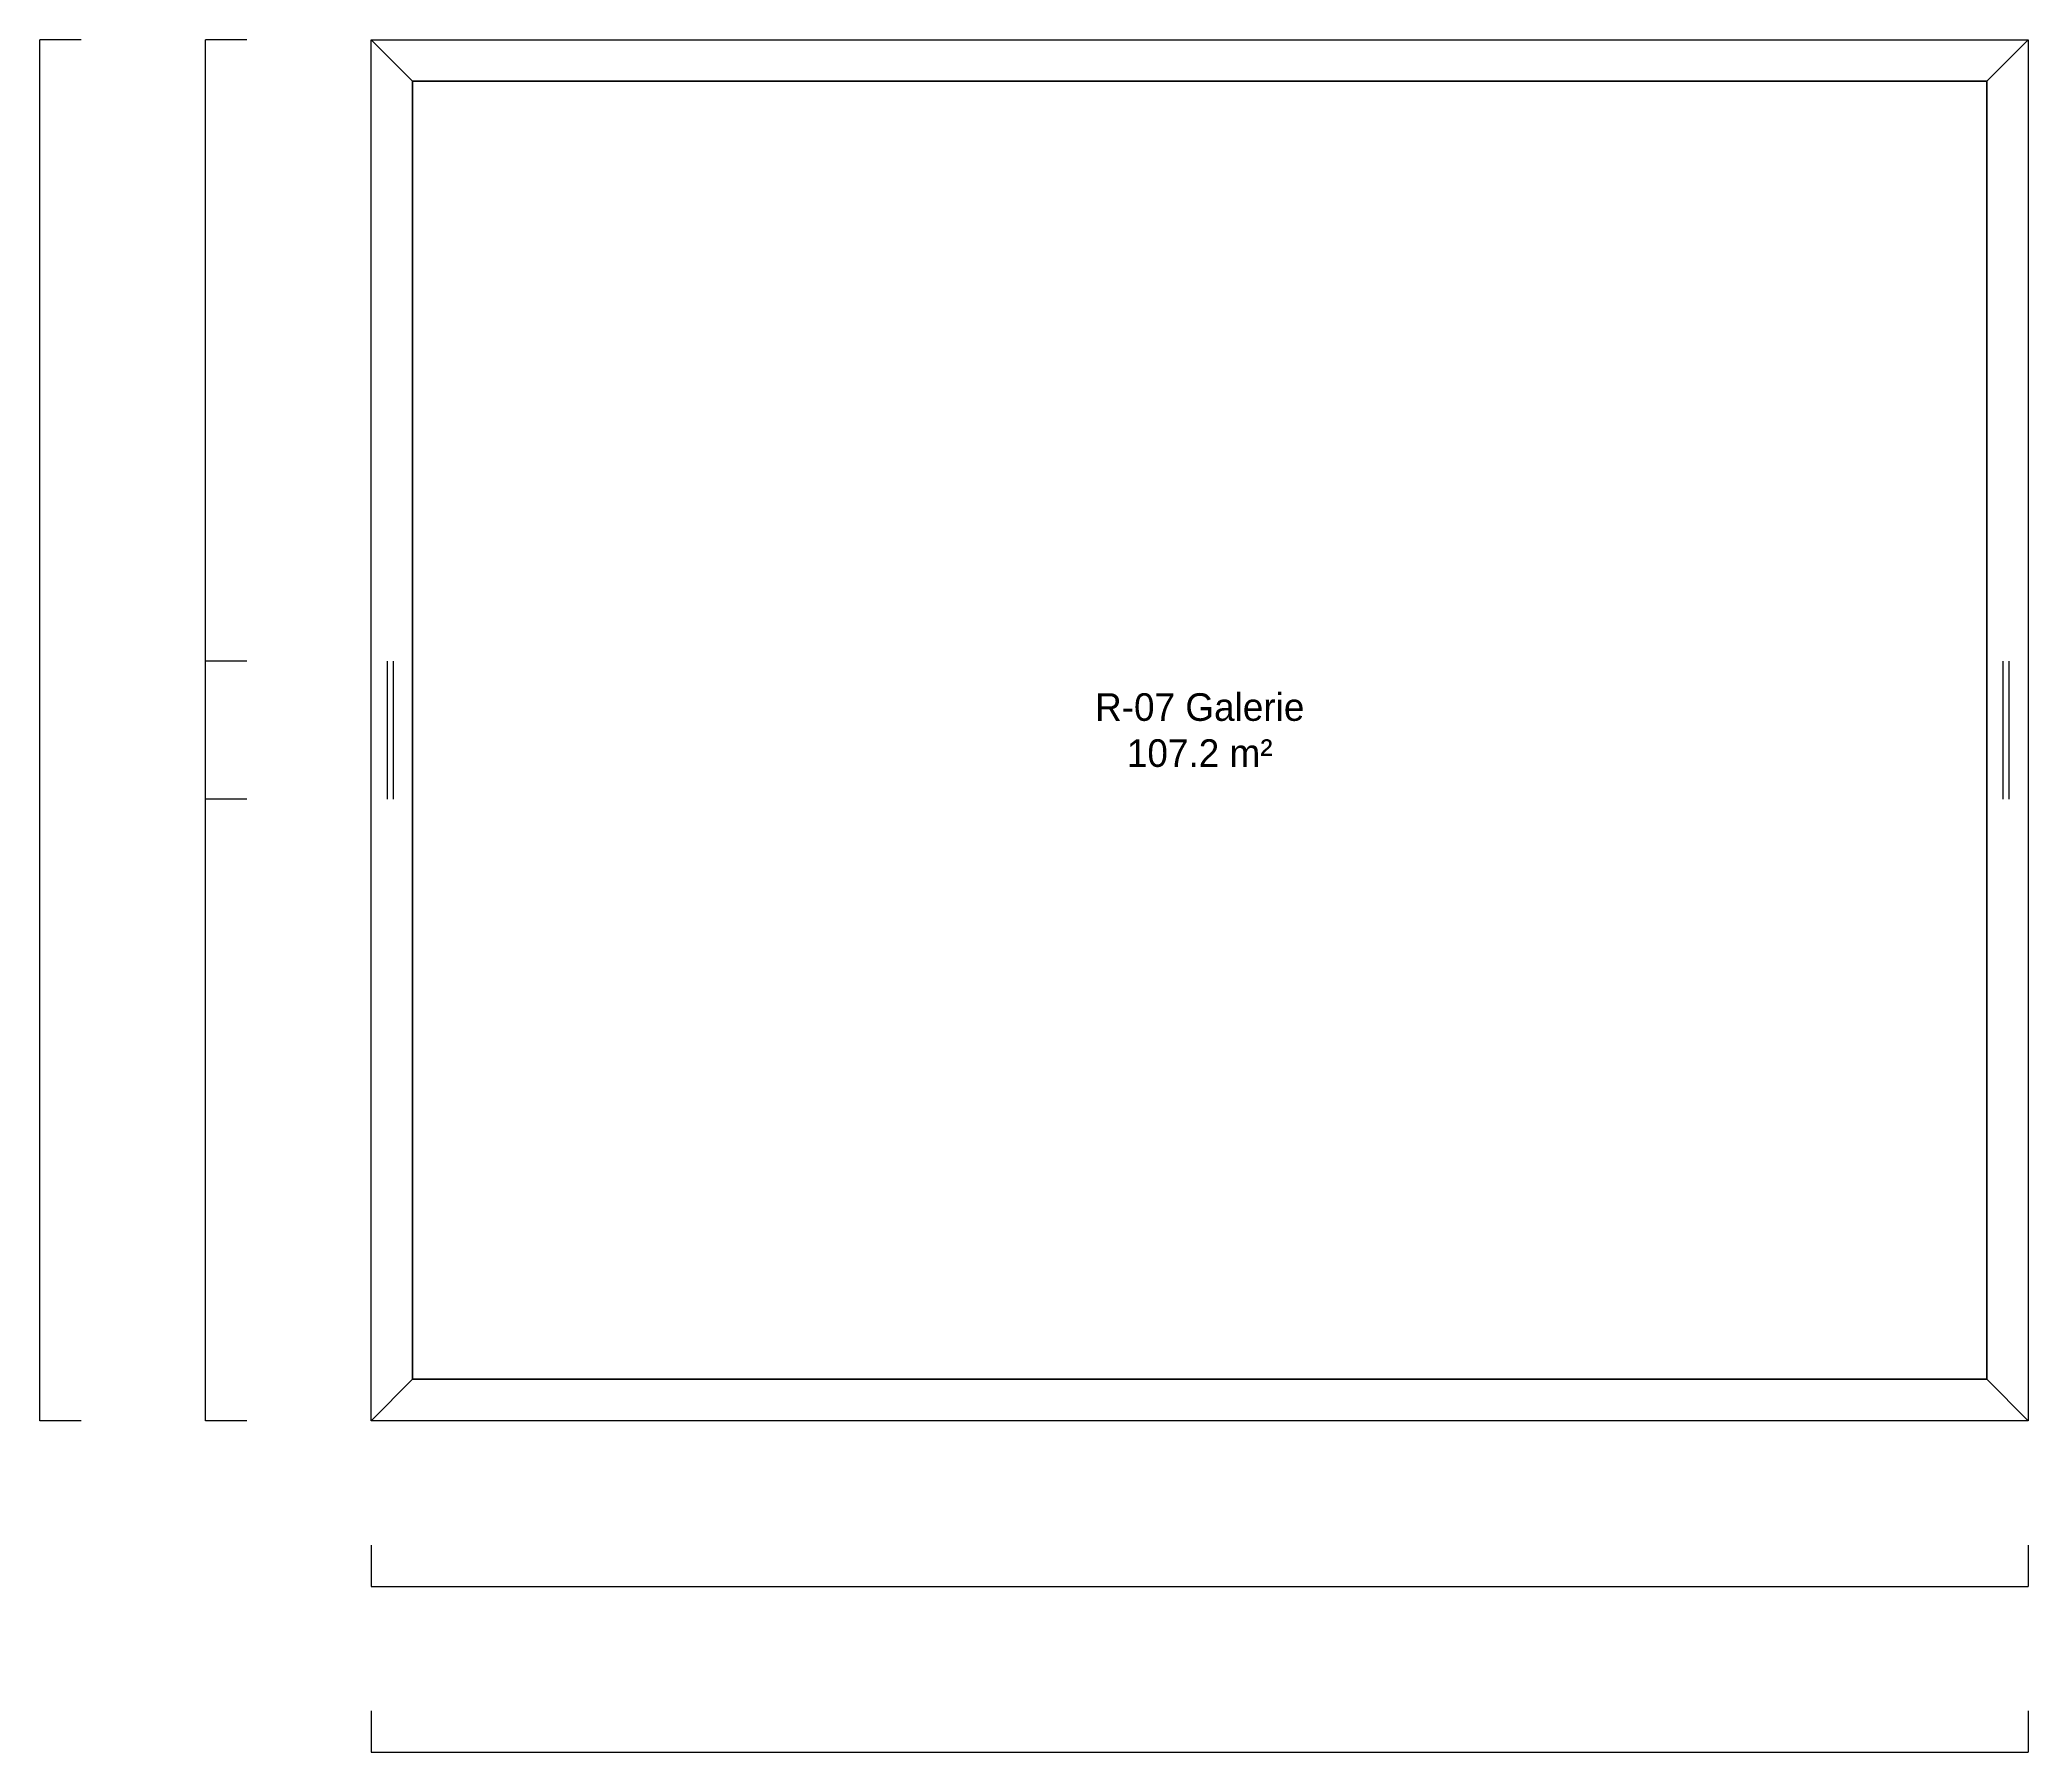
# Model space of a CAD drawing. Header units: millimetres. Extents: x -2400 to 12000, y -2400 to 10000.
import ezdxf

# ---------------------------------------------------------------- set-up
doc = ezdxf.new("R2010")
doc.units = ezdxf.units.MM
for name, color, linetype in [('A-ANNO-DIMS', 1, 'Continuous'), ('A-AREA', 8, 'Continuous'), ('A-AREA-IDEN', 2, 'Continuous'), ('A-GLAZ', 5, 'Continuous'), ('A-WALL', 7, 'Continuous')]:
    doc.layers.add(name, color=color, linetype=linetype)
doc.styles.add('OpenSansCondensed-Light', font='OpenSansCondensed-Light.ttf')
doc.dimstyles.new('EZDXF', dxfattribs={"dimtxt": 0.25, "dimasz": 0.175, "dimexe": 0.375, "dimexo": 0.125, "dimgap": 0.1, "dimtad": 1, "dimlfac": 100, "dimzin": 12, "dimdsep": 46, "dimtxsty": 'OpenSansCondensed-Light', "dimblk": 'ARCHTICK', "dimcen": 2.5, "dimazin": 3, "dimtfac": 0.5, "dimtmove": 2, "dimatfit": 3})

# ---------------------------------------------------------------- blocks, each defined once
blk = doc.blocks.new('_ARCHTICK')
at = {"color": 0, "linetype": 'BYBLOCK', "const_width": 0.15}
blk.add_lwpolyline([(-0.5, -0.5), (0.5, 0.5)], dxfattribs=at)

msp = doc.modelspace()

# ---------------------------------------------------------------- linework, layer by layer
at = {"layer": 'A-AREA'}
msp.add_lwpolyline([(300, 300), (300, 5000), (300, 9700), (11700, 9700), (11700, 5000), (11700, 300), (300, 300)], close=True, dxfattribs=at)
at = {"layer": 'A-GLAZ'}
for p, q in [((117.5, 4500), (117.5, 5500)), ((162.5, 4500), (162.5, 5500)), ((11817.5, 4500), (11817.5, 5500)), ((11862.5, 4500), (11862.5, 5500))]:
    msp.add_line(p, q, dxfattribs=at)
at = {"layer": 'A-WALL'}
for points in [[(0, 4559.03937), (0, 4571.13569), (0, 4584.26519), (0, 4598.39623), (0, 4613.49477), (0, 4629.52444), (0, 4646.44661), (0, 4664.22052), (0, 4682.80336), (0, 4702.15035), (0, 4722.21488), (0, 4742.94863), (0, 4764.30163), (0, 4786.22245), (0, 4808.65828), (0, 4831.55507), (0, 4854.85766), (0, 4878.50991), (0, 4902.45484), (0, 4926.63476), (0, 4950.99143), (0, 4975.46616), (0, 5000), (0, 5024.53384), (0, 5049.00857), (0, 5073.36524), (0, 5097.54516), (0, 5121.49009), (0, 5145.14234), (0, 5168.44493), (0, 5191.34172), (0, 5213.77755), (0, 5235.69837), (0, 5257.05137), (0, 5277.78512), (0, 5297.84965), (0, 5317.19664), (0, 5335.77948), (0, 5353.55339), (0, 5370.47556), (0, 5386.50523), (0, 5401.60377), (0, 5415.73481), (0, 5428.86431), (0, 5440.96063), (0, 5451.99465), (0, 5461.93977), (0, 5470.77203), (0, 5478.47017), (0, 5485.01563), (0, 5490.39264), (0, 5494.58825), (0, 5497.59236), (0, 5499.39773), (0, 5500), (0, 10000), (300, 9700), (300, 5500), (300, 5499.39773), (300, 5497.59236), (300, 5494.58825), (300, 5490.39264), (300, 5485.01563), (300, 5478.47017), (300, 5470.77203), (300, 5461.93977), (300, 5451.99465), (300, 5440.96063), (300, 5428.86431), (300, 5415.73481), (300, 5401.60377), (300, 5386.50523), (300, 5370.47556), (300, 5353.55339), (300, 5335.77948), (300, 5317.19664), (300, 5297.84965), (300, 5277.78512), (300, 5257.05137), (300, 5235.69837), (300, 5213.77755), (300, 5191.34172), (300, 5168.44493), (300, 5145.14234), (300, 5121.49009), (300, 5097.54516), (300, 5073.36524), (300, 5049.00857), (300, 5024.53384), (300, 5000), (300, 4975.46616), (300, 4950.99143), (300, 4926.63476), (300, 4902.45484), (300, 4878.50991), (300, 4854.85766), (300, 4831.55507), (300, 4808.65828), (300, 4786.22245), (300, 4764.30163), (300, 4742.94863), (300, 4722.21488), (300, 4702.15035), (300, 4682.80336), (300, 4664.22052), (300, 4646.44661), (300, 4629.52444), (300, 4613.49477), (300, 4598.39623), (300, 4584.26519), (300, 4571.13569), (300, 4559.03937), (300, 4548.00535), (300, 4538.06023), (300, 4529.22797), (300, 4521.52983), (300, 4514.98437), (300, 4509.60736), (300, 4505.41175), (300, 4502.40764), (300, 4500.60227), (300, 4500), (300, 300), (0, 0), (0, 4500), (0, 4500.60227), (0, 4502.40764), (0, 4505.41175), (0, 4509.60736), (0, 4514.98437), (0, 4521.52983), (0, 4529.22797), (0, 4538.06023), (0, 4548.00535), (0, 4559.03937)], [(12000, 10000), (11700, 9700), (300, 9700), (0, 10000), (12000, 10000)], [(11700, 4529.22797), (11700, 4538.06023), (11700, 4548.00535), (11700, 4559.03937), (11700, 4571.13569), (11700, 4584.26519), (11700, 4598.39623), (11700, 4613.49477), (11700, 4629.52444), (11700, 4646.44661), (11700, 4664.22052), (11700, 4682.80336), (11700, 4702.15035), (11700, 4722.21488), (11700, 4742.94863), (11700, 4764.30163), (11700, 4786.22245), (11700, 4808.65828), (11700, 4831.55507), (11700, 4854.85766), (11700, 4878.50991), (11700, 4902.45484), (11700, 4926.63476), (11700, 4950.99143), (11700, 4975.46616), (11700, 5000), (11700, 5024.53384), (11700, 5049.00857), (11700, 5073.36524), (11700, 5097.54516), (11700, 5121.49009), (11700, 5145.14234), (11700, 5168.44493), (11700, 5191.34172), (11700, 5213.77755), (11700, 5235.69837), (11700, 5257.05137), (11700, 5277.78512), (11700, 5297.84965), (11700, 5317.19664), (11700, 5335.77948), (11700, 5353.55339), (11700, 5370.47556), (11700, 5386.50523), (11700, 5401.60377), (11700, 5415.73481), (11700, 5428.86431), (11700, 5440.96063), (11700, 5451.99465), (11700, 5461.93977), (11700, 5470.77203), (11700, 5478.47017), (11700, 5485.01563), (11700, 5490.39264), (11700, 5494.58825), (11700, 5497.59236), (11700, 5499.39773), (11700, 5500), (11700, 9700), (12000, 10000), (12000, 5500), (12000, 5499.39773), (12000, 5497.59236), (12000, 5494.58825), (12000, 5490.39264), (12000, 5485.01563), (12000, 5478.47017), (12000, 5470.77203), (12000, 5461.93977), (12000, 5451.99465), (12000, 5440.96063), (12000, 5428.86431), (12000, 5415.73481), (12000, 5401.60377), (12000, 5386.50523), (12000, 5370.47556), (12000, 5353.55339), (12000, 5335.77948), (12000, 5317.19664), (12000, 5297.84965), (12000, 5277.78512), (12000, 5257.05137), (12000, 5235.69837), (12000, 5213.77755), (12000, 5191.34172), (12000, 5168.44493), (12000, 5145.14234), (12000, 5121.49009), (12000, 5097.54516), (12000, 5073.36524), (12000, 5049.00857), (12000, 5024.53384), (12000, 5000), (12000, 4975.46616), (12000, 4950.99143), (12000, 4926.63476), (12000, 4902.45484), (12000, 4878.50991), (12000, 4854.85766), (12000, 4831.55507), (12000, 4808.65828), (12000, 4786.22245), (12000, 4764.30163), (12000, 4742.94863), (12000, 4722.21488), (12000, 4702.15035), (12000, 4682.80336), (12000, 4664.22052), (12000, 4646.44661), (12000, 4629.52444), (12000, 4613.49477), (12000, 4598.39623), (12000, 4584.26519), (12000, 4571.13569), (12000, 4559.03937), (12000, 4548.00535), (12000, 4538.06023), (12000, 4529.22797), (12000, 4521.52983), (12000, 4514.98437), (12000, 4509.60736), (12000, 4505.41175), (12000, 4502.40764), (12000, 4500.60227), (12000, 4500), (12000, 0), (11700, 300), (11700, 4500), (11700, 4500.60227), (11700, 4502.40764), (11700, 4505.41175), (11700, 4509.60736), (11700, 4514.98437), (11700, 4521.52983), (11700, 4529.22797)], [(11700, 300), (12000, 0), (0, 0), (300, 300), (11700, 300)]]:
    msp.add_lwpolyline(points, close=True, dxfattribs=at)

# ---------------------------------------------------------------- texts
at = {"layer": 'A-AREA-IDEN', "insert": (6000, 5000), "char_height": 200, "attachment_point": 5}
msp.add_mtext('R-07 Galerie\\P107.2 m²', dxfattribs=at)

# ---------------------------------------------------------------- dimensions: what is measured, and where the dimension line sits
at = {"layer": 'A-ANNO-DIMS'}
for base, p1, p2 in [((-2400, 0), (-2100, 0), (-2100, 10000)), ((-1200, 5500), (-900, 5500), (-900, 10000)), ((-1200, 4500), (-900, 4500), (-900, 5500)), ((-1200, 0), (-900, 0), (-900, 4500))]:
    msp.add_linear_dim(base=base, p1=p1, p2=p2, angle=90, dimstyle='EZDXF', dxfattribs=at).render()
for base, p1, p2 in [((0, -1200), (0, -900), (12000, -900)), ((0, -2400), (0, -2100), (12000, -2100))]:
    msp.add_linear_dim(base=base, p1=p1, p2=p2, dimstyle='EZDXF', dxfattribs=at).render()

doc.saveas('drawing.dxf')
